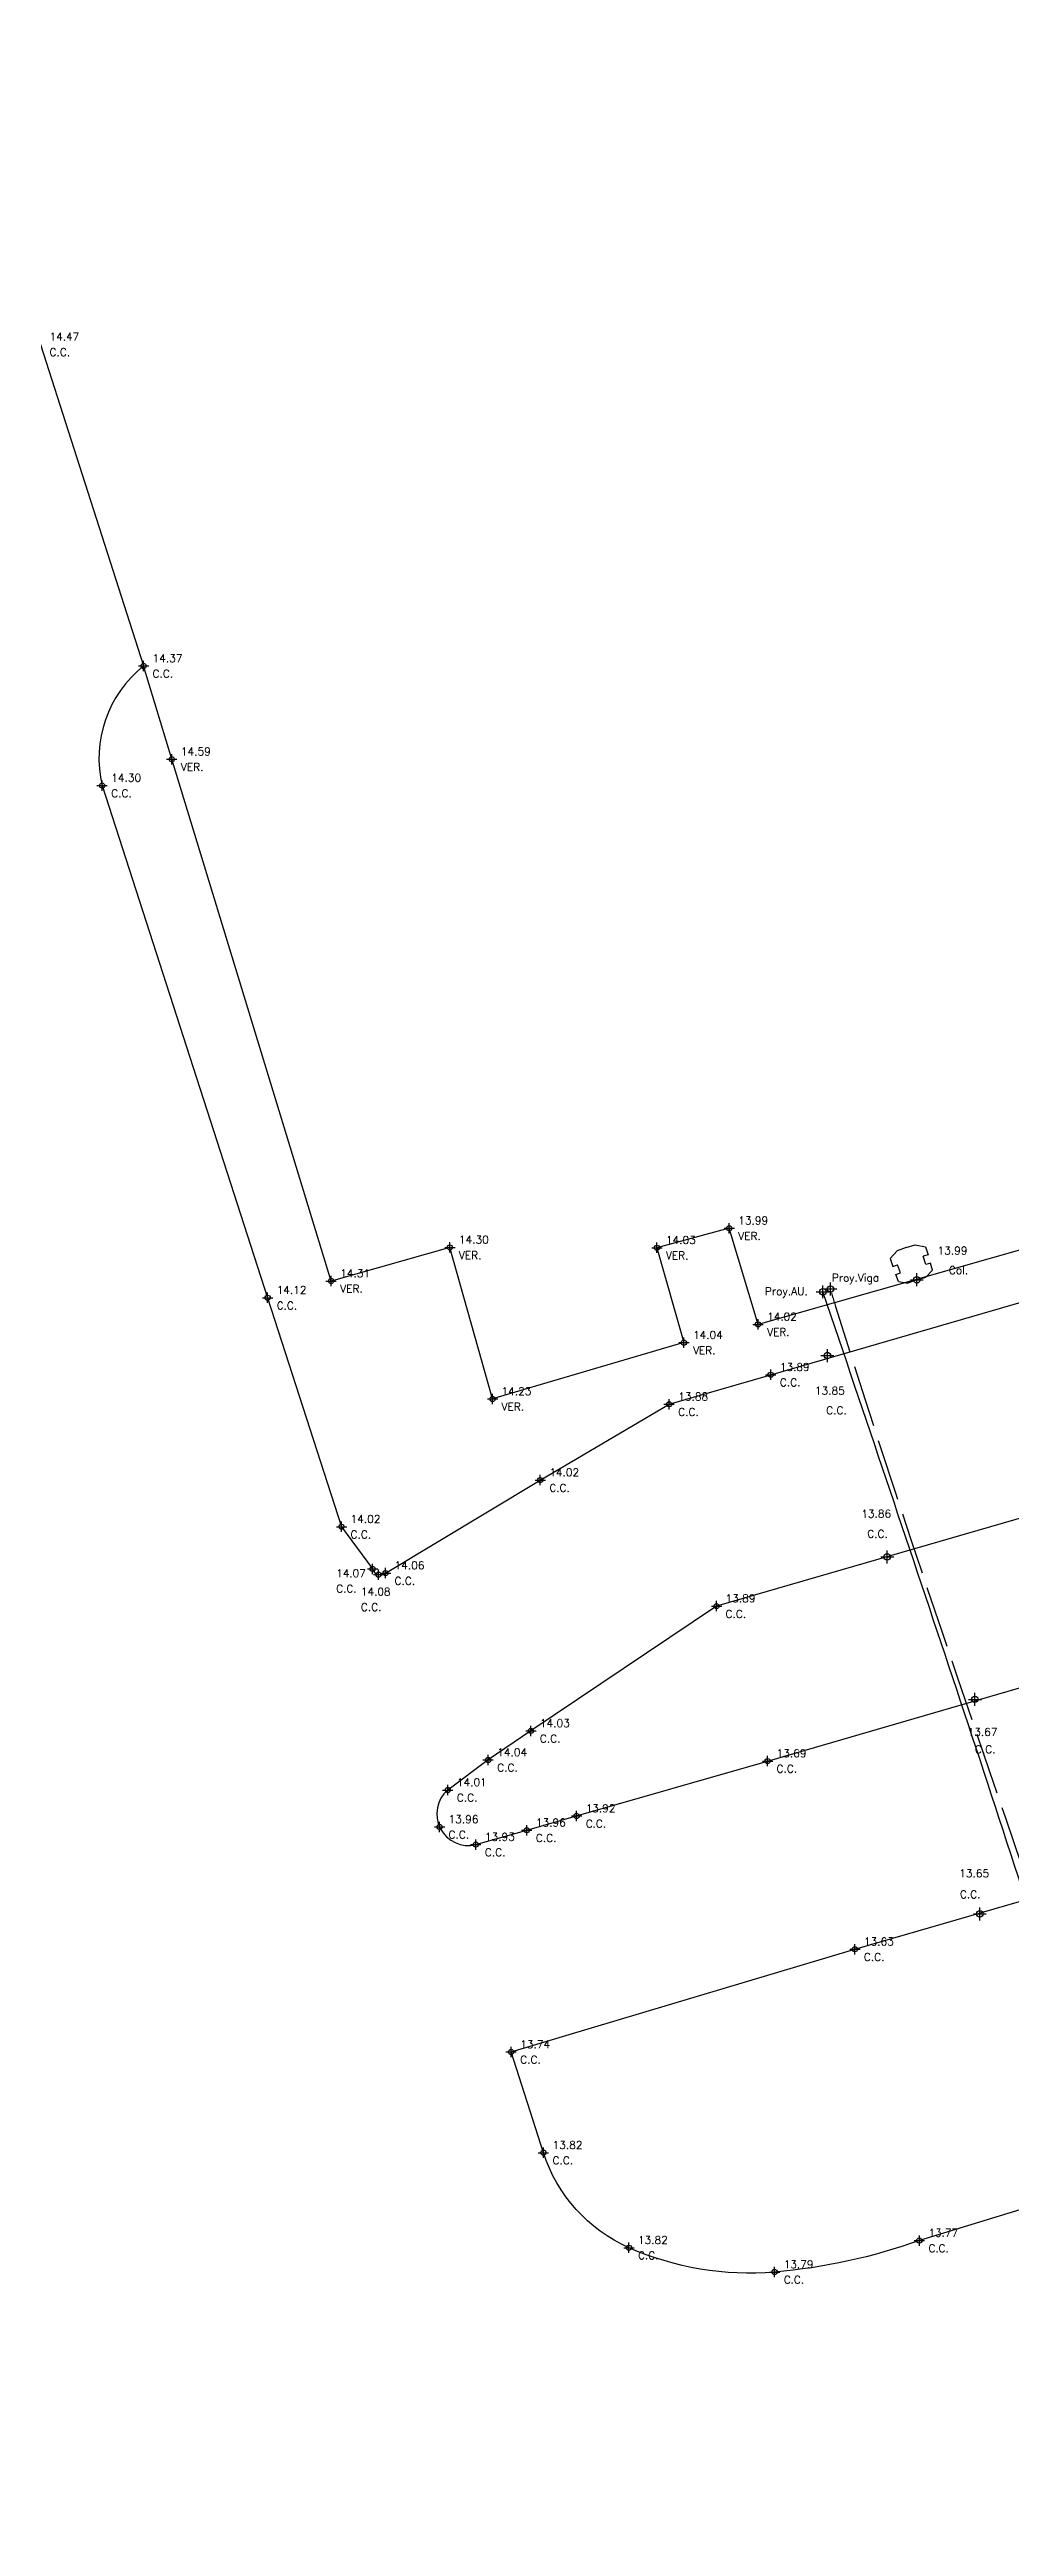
# Model space of a CAD drawing. Header units: metres. Extents: x 27389 to 27997, y 69801 to 70692.
# Drawn here: x 27658 to 27695.2, y 70176.8 to 70272.7 of the extents above; entities that cross this region are included whole.
import ezdxf

# ---------------------------------------------------------------- set-up
doc = ezdxf.new("R2010")
doc.units = ezdxf.units.M
doc.header["$PDMODE"] = 34
doc.header["$PDSIZE"] = 0.25
doc.linetypes.add('ACAD_ISO02W100', pattern=[15, 12, -3])
for name, color, linetype in [('C.C.', 1, 'Continuous'), ('CODIGOS', 7, 'Continuous'), ('COTAS', 7, 'Continuous'), ('Proy Aut.', 7, 'Continuous'), ('Proy. Viga.', 4, 'Continuous'), ('PUNTOS', 7, 'Continuous'), ('VER.', 2, 'Continuous')]:
    doc.layers.add(name, color=color, linetype=linetype)
doc.styles.get("Standard").update_dxf_attribs({"font": 'simplex.shx'})

# ---------------------------------------------------------------- blocks, each defined once
blk = doc.blocks.new('Pila')
for p, q in [((27776.343, 70161.058), (27776.066, 70160.759)), ((27776.066, 70160.759), (27776.168, 70160.455)), ((27776.687, 70161.183), (27776.343, 70161.058)), ((27776.687, 70161.183), (27777.038, 70161.287)), ((27777.038, 70161.287), (27777.438, 70161.211)), ((27777.537, 70160.906), (27777.351, 70160.846)), ((27777.442, 70160.531), (27777.351, 70160.846)), ((27777.438, 70161.211), (27777.537, 70160.906)), ((27777.626, 70160.584), (27777.442, 70160.531)), ((27777.704, 70160.314), (27777.626, 70160.584)), ((27776.168, 70160.455), (27776.353, 70160.517)), ((27776.288, 70160.143), (27776.467, 70160.21)), ((27776.386, 70159.88), (27776.288, 70160.143)), ((27776.467, 70160.21), (27776.353, 70160.517)), ((27776.386, 70159.88), (27776.753, 70159.814)), ((27777.097, 70159.939), (27776.753, 70159.814)), ((27777.097, 70159.939), (27777.448, 70160.043)), ((27777.704, 70160.314), (27777.448, 70160.043))]:
    blk.add_line(p, q)
blk = doc.blocks.new('*U2')
at = {"color": 0, "linetype": 'ByBlock', "lineweight": -2, "transparency": 16777216}
for p, q in [((-1, 0), (1, 0)), ((0, -1), (0, 1))]:
    blk.add_line(p, q, dxfattribs=at)
blk.add_circle((0, 0), 0.5, dxfattribs=at)
blk = doc.blocks.new('*U3')
at = {"color": 0, "linetype": 'ByBlock', "lineweight": -2, "transparency": 16777216}
for p, q in [((-1, 0), (1, 0)), ((0, -1), (0, 1))]:
    blk.add_line(p, q, dxfattribs=at)
blk.add_circle((0, 0), 0.5, dxfattribs=at)

msp = doc.modelspace()

# ---------------------------------------------------------------- linework, layer by layer
at = {"layer": 'C.C.', "elevation": 14.138, "flags": 128}
msp.add_lwpolyline([(27661.63, 70248.807, 0.290809), (27660.026, 70244.178), (27666.435, 70224.352), (27669.295, 70215.489), (27670.496, 70213.856, 0.525079), (27671, 70213.695), (27676.993, 70217.293), (27681.98, 70220.23), (27685.914, 70221.373), (27728.123, 70233.609), (27738.704, 70236.63), (27750.028, 70240.449, 0.217921), (27753.525, 70244.011, 0.049384), (27752.948, 70246.544), (27748.936, 70259.707), (27744.975, 70272.668)], format="xyb", dxfattribs=at)
msp.add_lwpolyline([(27661.63, 70248.807, 0.290809), (27660.026, 70244.178), (27666.435, 70224.352), (27669.295, 70215.489), (27670.496, 70213.856, 0.525079), (27671, 70213.695), (27676.993, 70217.293), (27681.98, 70220.23), (27685.914, 70221.373), (27728.123, 70233.609), (27738.704, 70236.63), (27750.028, 70240.449, 0.217921), (27753.525, 70244.011, 0.049384), (27752.948, 70246.544), (27748.936, 70259.707), (27744.975, 70272.668)], format="xyb", dxfattribs=at)
at = {"layer": 'C.C.', "flags": 128}
msp.add_lwpolyline([(27657.635, 70261.254), (27661.63, 70248.807)], dxfattribs=at)
at = {"layer": 'C.C.', "elevation": 14.138, "flags": 128}
for points in [[(27683.817, 70212.415), (27676.63, 70207.586), (27674.973, 70206.462), (27673.408, 70205.299, 0.788158), (27674.494, 70203.186), (27676.47, 70203.741), (27678.4, 70204.293), (27685.793, 70206.419), (27731.493, 70219.703), (27741.999, 70222.731), (27749.04, 70224.91), (27753.244, 70226.965, 0.09206), (27757.11, 70229.833, 0.285884), (27756.5, 70234.927, 0.347842), (27756.043, 70235.1), (27752.604, 70233.163), (27746.762, 70230.721), (27739.78, 70228.678), (27731.469, 70226.206)], [(27683.817, 70212.415), (27676.63, 70207.586), (27674.973, 70206.462), (27673.408, 70205.299, 0.788158), (27674.494, 70203.186), (27676.47, 70203.741), (27678.4, 70204.293), (27685.793, 70206.419), (27731.493, 70219.703), (27741.999, 70222.731), (27749.04, 70224.91), (27753.244, 70226.965, 0.09206), (27757.11, 70229.833, 0.285884), (27756.5, 70234.927, 0.347842), (27756.043, 70235.1), (27752.604, 70233.163), (27746.762, 70230.721), (27739.78, 70228.678), (27731.469, 70226.206)], [(27760.288, 70221.301, -0.546428), (27760.77, 70221.172), (27761.12, 70216.937, -0.318203), (27756.221, 70208.101), (27752.517, 70206.894), (27735.302, 70201.191), (27691.669, 70187.859, -0.064573), (27686.067, 70186.641, -0.125866), (27680.426, 70187.582, -0.214268), (27677.115, 70191.26), (27675.863, 70195.158), (27689.176, 70199.134), (27734.024, 70212.113), (27740.532, 70213.992), (27748.447, 70216.238), (27750.268, 70216.805, 0.045206)], [(27760.288, 70221.301, -0.546428), (27760.77, 70221.172), (27761.12, 70216.937, -0.318203), (27756.221, 70208.101), (27752.517, 70206.894), (27735.302, 70201.191), (27691.669, 70187.859, -0.064573), (27686.067, 70186.641, -0.125866), (27680.426, 70187.582, -0.214268), (27677.115, 70191.26), (27675.863, 70195.158), (27689.176, 70199.134), (27734.024, 70212.113), (27740.532, 70213.992), (27748.447, 70216.238), (27750.268, 70216.805, 0.045206)]]:
    msp.add_lwpolyline(points, format="xyb", close=True, dxfattribs=at)
at = {"layer": 'Proy Aut.'}
msp.add_spline([(27687.924, 70224.596, 14.138), (27697.543, 70195.569, 14.138), (27707.903, 70161.89, 14.138), (27718.697, 70128.421, 14.138), (27729.89, 70093.6, 14.138), (27738.732, 70065.207, 14.138), (27747.73, 70031.228, 14.138), (27754.082, 69999.098, 14.138), (27757.406, 69971.041, 14.138), (27760.396, 69941.315, 14.138)], degree=3, dxfattribs=at)
at = {"layer": 'Proy. Viga.', "linetype": 'ACAD_ISO02W100', "ltscale": 0.2}
msp.add_open_spline([(27730.08, 70093.661, 14.138), (27726.379, 70105.409, 14.138), (27719.145, 70128.374, 14.138), (27707.963, 70162.069, 14.138), (27698.788, 70194.087, 14.138), (27691.326, 70214.627, 14.138), (27688.264, 70224.578, 14.138), (27688.177, 70224.864, 14.138)], degree=3, knots=[0, 0, 0, 0, 36.952377, 72.232274, 106.494852, 136.840049, 137.736408, 137.736408, 137.736408, 137.736408], dxfattribs=at)
at = {"layer": 'PUNTOS', "color": 2}
for p in [(27687.929, 70224.583, 14.138), (27688.229, 70224.692, 14.138), (27691.571, 70225.05, 14.138), (27688.109, 70222.113, 14.138), (27690.426, 70214.32, 14.138), (27693.821, 70208.808, 14.138), (27694.011, 70200.503, 14.138)]:
    msp.add_point(p, dxfattribs=at)
at = {"layer": 'VER.', "elevation": 14.138, "flags": 128}
msp.add_lwpolyline([(27741.738, 70271.808), (27746.012, 70258.222), (27749.824, 70245.648), (27741.396, 70243.233), (27741.985, 70241.054), (27737.781, 70239.794), (27737.995, 70239.08), (27731.982, 70237.328), (27732.152, 70236.719), (27727.806, 70235.365), (27685.423, 70223.322), (27684.309, 70227.043), (27681.51, 70226.288), (27682.556, 70222.615), (27675.143, 70220.435), (27673.492, 70226.3), (27668.892, 70225.001), (27662.722, 70245.197), (27661.63, 70248.807)], dxfattribs=at)
msp.add_lwpolyline([(27741.738, 70271.808), (27746.012, 70258.222), (27749.824, 70245.648), (27741.396, 70243.233), (27741.985, 70241.054), (27737.781, 70239.794), (27737.995, 70239.08), (27731.982, 70237.328), (27732.152, 70236.719), (27727.806, 70235.365), (27685.423, 70223.322), (27684.309, 70227.043), (27681.51, 70226.288), (27682.556, 70222.615), (27675.143, 70220.435), (27673.492, 70226.3), (27668.892, 70225.001), (27662.722, 70245.197), (27661.63, 70248.807)], dxfattribs=at)

# ---------------------------------------------------------------- block references
at = {"rotation": 0.141232810878701}
msp.add_blockref('Pila', (87.501, -3.147, 14.138), dxfattribs=at)
at = {"layer": 'PUNTOS', "color": 1, "xscale": 0.2, "yscale": 0.2, "zscale": 0.2}
for p in [(27661.63, 70248.807, 28.506), (27662.722, 70245.197, 28.724), (27660.026, 70244.178, 28.435), (27684.309, 70227.043, 28.131), (27673.492, 70226.3, 28.44), (27681.51, 70226.288, 28.169), (27668.892, 70225.001, 28.452), (27685.423, 70223.322, 28.153), (27682.556, 70222.615, 28.182), (27685.914, 70221.373, 28.024), (27675.143, 70220.435, 28.367), (27681.98, 70220.23, 28.016), (27669.295, 70215.489, 28.162), (27670.496, 70213.856, 28.207), (27670.732, 70213.636, 28.216), (27671, 70213.695, 28.197), (27683.817, 70212.415, 28.032), (27676.63, 70207.586, 28.169), (27674.973, 70206.462, 28.18), (27685.793, 70206.419, 27.829), (27673.408, 70205.299, 28.145), (27673.092, 70203.869, 28.096), (27676.47, 70203.741, 28.095), (27678.4, 70204.293, 28.057), (27689.176, 70199.134, 27.772), (27675.863, 70195.158, 27.875), (27677.115, 70191.26, 27.962), (27680.426, 70187.582, 27.957), (27691.669, 70187.859, 27.906), (27686.067, 70186.641, 27.932)]:
    msp.add_blockref('*U2', p, dxfattribs=at)
at = {"layer": 'PUNTOS', "color": 2, "xscale": 0.2, "yscale": 0.2, "zscale": 0.2}
for name, p in [('*U3', (27661.63, 70248.807, 28.506)), ('*U3', (27662.722, 70245.197, 28.724)), ('*U3', (27660.026, 70244.178, 28.435)), ('*U3', (27684.309, 70227.043, 28.131)), ('*U3', (27673.492, 70226.3, 28.44)), ('*U3', (27681.51, 70226.288, 28.169)), ('*U3', (27668.892, 70225.001, 28.452)), ('*U2', (27666.435, 70224.352, 28.258)), ('*U3', (27666.435, 70224.352, 28.258)), ('*U3', (27685.423, 70223.322, 28.153)), ('*U3', (27682.556, 70222.615, 28.182)), ('*U3', (27685.914, 70221.373, 28.024)), ('*U3', (27675.143, 70220.435, 28.367)), ('*U3', (27681.98, 70220.23, 28.016)), ('*U2', (27676.993, 70217.293, 28.163)), ('*U3', (27676.993, 70217.293, 28.163)), ('*U3', (27669.295, 70215.489, 28.162)), ('*U3', (27670.496, 70213.856, 28.207)), ('*U3', (27670.732, 70213.636, 28.216)), ('*U3', (27671, 70213.695, 28.197)), ('*U3', (27683.817, 70212.415, 28.032)), ('*U3', (27676.63, 70207.586, 28.169)), ('*U3', (27674.973, 70206.462, 28.18)), ('*U3', (27685.793, 70206.419, 27.829)), ('*U3', (27673.408, 70205.299, 28.145)), ('*U3', (27673.092, 70203.869, 28.096)), ('*U3', (27676.47, 70203.741, 28.095)), ('*U3', (27678.4, 70204.293, 28.057)), ('*U2', (27674.494, 70203.186, 28.069)), ('*U3', (27674.494, 70203.186, 28.069)), ('*U3', (27689.176, 70199.134, 27.772)), ('*U3', (27675.863, 70195.158, 27.875)), ('*U3', (27677.115, 70191.26, 27.962)), ('*U3', (27680.426, 70187.582, 27.957)), ('*U3', (27691.669, 70187.859, 27.906)), ('*U3', (27686.067, 70186.641, 27.932))]:
    msp.add_blockref(name, p, dxfattribs=at)

# ---------------------------------------------------------------- texts
at = {"layer": 'CODIGOS', "color": 3}
for s, p in [('Proy.Viga', (27688.277, 70224.978, 14.138)), ('Col.', (27692.817, 70225.269, 14.138)), ('Proy.AU.', (27685.692, 70224.454, 14.138)), ('C.C.', (27688.065, 70219.843, 14.138)), ('C.C.', (27689.656, 70215.062, 14.138)), ('C.C.', (27693.822, 70206.723, 14.138)), ('C.C.', (27693.244, 70201.104, 14.138))]:
    msp.add_text(s, height=0.3, rotation=0.14123, dxfattribs=at).set_placement(p)
at = {"layer": 'CODIGOS', "color": 3, "char_height": 0.3, "attachment_point": 1}
for s, insert in [('C.C.', (27661.98, 70248.657, 28.506)), ('C.C.', (27661.98, 70248.657, 28.506)), ('VER.', (27663.072, 70245.047, 28.724)), ('VER.', (27663.072, 70245.047, 28.724)), ('C.C.', (27660.376, 70244.028, 28.435)), ('C.C.', (27660.376, 70244.028, 28.435)), ('VER.', (27684.659, 70226.893, 28.131)), ('VER.', (27684.659, 70226.893, 28.131)), ('VER.', (27673.842, 70226.15, 28.44)), ('VER.', (27673.842, 70226.15, 28.44)), ('VER.', (27681.86, 70226.138, 28.169)), ('VER.', (27681.86, 70226.138, 28.169)), ('VER.', (27669.242, 70224.851, 28.452)), ('VER.', (27669.242, 70224.851, 28.452)), ('C.C.', (27666.785, 70224.202, 28.258)), ('C.C.', (27666.785, 70224.202, 28.258)), ('VER.', (27685.773, 70223.172, 28.153)), ('VER.', (27685.773, 70223.172, 28.153)), ('VER.', (27682.906, 70222.465, 28.182)), ('VER.', (27682.906, 70222.465, 28.182)), ('C.C.', (27686.264, 70221.223, 28.024)), ('C.C.', (27686.264, 70221.223, 28.024)), ('VER.', (27675.493, 70220.285, 28.367)), ('VER.', (27675.493, 70220.285, 28.367)), ('C.C.', (27682.33, 70220.08, 28.016)), ('C.C.', (27682.33, 70220.08, 28.016)), ('C.C.', (27677.343, 70217.143, 28.163)), ('C.C.', (27677.343, 70217.143, 28.163)), ('C.C.', (27669.645, 70215.339, 28.162)), ('C.C.', (27669.645, 70215.339, 28.162)), ('C.C.', (27671.35, 70213.545, 28.197)), ('C.C.', (27671.35, 70213.545, 28.197)), ('C.C.', (27669.084, 70213.24, 28.207)), ('C.C.', (27670.04, 70212.527, 28.216)), ('C.C.', (27684.167, 70212.265, 28.032)), ('C.C.', (27684.167, 70212.265, 28.032)), ('C.C.', (27676.98, 70207.436, 28.169)), ('C.C.', (27676.98, 70207.436, 28.169)), ('C.C.', (27675.323, 70206.312, 28.18)), ('C.C.', (27675.323, 70206.312, 28.18)), ('C.C.', (27686.143, 70206.269, 27.829)), ('C.C.', (27686.143, 70206.269, 27.829)), ('C.C.', (27673.758, 70205.149, 28.145)), ('C.C.', (27673.758, 70205.149, 28.145)), ('C.C.', (27673.442, 70203.719, 28.096)), ('C.C.', (27673.442, 70203.719, 28.096)), ('C.C.', (27678.75, 70204.143, 28.057)), ('C.C.', (27678.75, 70204.143, 28.057)), ('C.C.', (27674.844, 70203.036, 28.069)), ('C.C.', (27674.844, 70203.036, 28.069)), ('C.C.', (27676.82, 70203.591, 28.095)), ('C.C.', (27676.82, 70203.591, 28.095)), ('C.C.', (27689.526, 70198.984, 27.772)), ('C.C.', (27689.526, 70198.984, 27.772)), ('C.C.', (27676.213, 70195.008, 27.875)), ('C.C.', (27676.213, 70195.008, 27.875)), ('C.C.', (27677.465, 70191.11, 27.962)), ('C.C.', (27677.465, 70191.11, 27.962)), ('C.C.', (27680.776, 70187.432, 27.957)), ('C.C.', (27680.776, 70187.432, 27.957)), ('C.C.', (27692.019, 70187.709, 27.906)), ('C.C.', (27692.019, 70187.709, 27.906)), ('C.C.', (27686.417, 70186.491, 27.932)), ('C.C.', (27686.417, 70186.491, 27.932))]:
    msp.add_mtext(s, dxfattribs=dict(at, insert=insert))
at = {"layer": 'COTAS', "color": 1}
for s, p in [('13.99  ', (27692.378, 70226.029, 14.138)), ('13.85  ', (27687.627, 70220.604, 14.138)), ('13.86  ', (27689.424, 70215.839, 14.138)), ('13.67  ', (27693.534, 70207.396, 14.138)), ('13.65  ', (27693.211, 70201.922, 14.138))]:
    msp.add_text(s, height=0.3, rotation=0.14123, dxfattribs=at).set_placement(p)
at = {"layer": 'COTAS', "color": 1, "char_height": 0.3, "attachment_point": 7}
for s, insert in [('14.37', (27661.98, 70248.957, 28.506)), ('14.37', (27661.98, 70248.957, 28.506)), ('14.59', (27663.072, 70245.347, 28.724)), ('14.59', (27663.072, 70245.347, 28.724)), ('14.30', (27660.376, 70244.328, 28.435)), ('14.30', (27660.376, 70244.328, 28.435)), ('14.30', (27673.842, 70226.45, 28.44)), ('14.30', (27673.842, 70226.45, 28.44)), ('14.03', (27681.86, 70226.438, 28.169)), ('14.03', (27681.86, 70226.438, 28.169)), ('13.99', (27684.659, 70227.193, 28.131)), ('13.99', (27684.659, 70227.193, 28.131)), ('14.12', (27666.785, 70224.502, 28.258)), ('14.12', (27666.785, 70224.502, 28.258)), ('14.31', (27669.242, 70225.151, 28.452)), ('14.31', (27669.242, 70225.151, 28.452)), ('14.04', (27682.906, 70222.765, 28.182)), ('14.04', (27682.906, 70222.765, 28.182)), ('14.02', (27685.773, 70223.472, 28.153)), ('14.02', (27685.773, 70223.472, 28.153)), ('13.89', (27686.264, 70221.523, 28.024)), ('13.89', (27686.264, 70221.523, 28.024)), ('14.23', (27675.493, 70220.585, 28.367)), ('14.23', (27675.493, 70220.585, 28.367)), ('13.88', (27682.33, 70220.38, 28.016)), ('13.88', (27682.33, 70220.38, 28.016)), ('14.02', (27677.343, 70217.443, 28.163)), ('14.02', (27677.343, 70217.443, 28.163)), ('14.02', (27669.645, 70215.639, 28.162)), ('14.02', (27669.645, 70215.639, 28.162)), ('14.07', (27669.084, 70213.54, 28.207)), ('14.06', (27671.35, 70213.845, 28.197)), ('14.06', (27671.35, 70213.845, 28.197)), ('14.08', (27670.04, 70212.827, 28.216)), ('13.89', (27684.167, 70212.565, 28.032)), ('13.89', (27684.167, 70212.565, 28.032)), ('14.03', (27676.98, 70207.736, 28.169)), ('14.03', (27676.98, 70207.736, 28.169)), ('14.04', (27675.323, 70206.612, 28.18)), ('14.04', (27675.323, 70206.612, 28.18)), ('13.69', (27686.143, 70206.569, 27.829)), ('13.69', (27686.143, 70206.569, 27.829)), ('14.01', (27673.758, 70205.449, 28.145)), ('14.01', (27673.758, 70205.449, 28.145)), ('13.92', (27678.75, 70204.443, 28.057)), ('13.92', (27678.75, 70204.443, 28.057)), ('13.96', (27673.442, 70204.019, 28.096)), ('13.96', (27673.442, 70204.019, 28.096)), ('13.96', (27676.82, 70203.891, 28.095)), ('13.96', (27676.82, 70203.891, 28.095)), ('13.93', (27674.844, 70203.336, 28.069)), ('13.93', (27674.844, 70203.336, 28.069)), ('13.63', (27689.526, 70199.284, 27.772)), ('13.63', (27689.526, 70199.284, 27.772)), ('13.74', (27676.213, 70195.308, 27.875)), ('13.74', (27676.213, 70195.308, 27.875)), ('13.82', (27677.465, 70191.41, 27.962)), ('13.82', (27677.465, 70191.41, 27.962)), ('13.82', (27680.776, 70187.732, 27.957)), ('13.82', (27680.776, 70187.732, 27.957)), ('13.77', (27692.019, 70188.009, 27.906)), ('13.77', (27692.019, 70188.009, 27.906)), ('13.79', (27686.417, 70186.791, 27.932)), ('13.79', (27686.417, 70186.791, 27.932))]:
    msp.add_mtext(s, dxfattribs=dict(at, insert=insert))
at = {"layer": 'VER.', "color": 1, "insert": (27657.985, 70261.404, 14.472), "char_height": 0.3, "attachment_point": 7}
msp.add_mtext('14.47', dxfattribs=at)
at = {"layer": 'VER.', "color": 3, "insert": (27657.985, 70261.104, 14.472), "char_height": 0.3, "attachment_point": 1}
msp.add_mtext('C.C.', dxfattribs=at)

doc.saveas('drawing.dxf')
